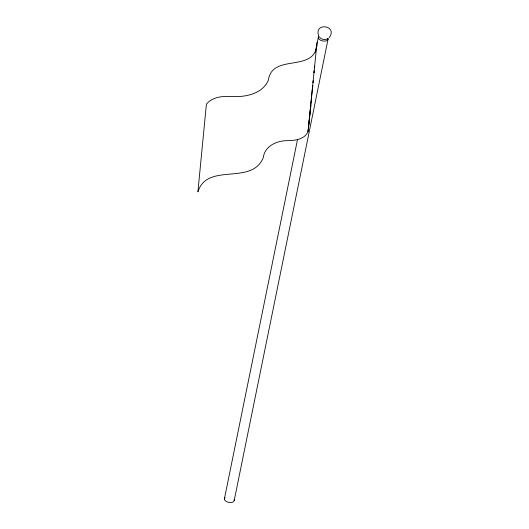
<?xml version="1.0" encoding="UTF-8"?>
<svg xmlns="http://www.w3.org/2000/svg" width="529" height="529" viewBox="0 0 529 529"><rect width="100%" height="100%" fill="white"/><g stroke="black" fill="none" stroke-linecap="round" stroke-linejoin="round"><path stroke-width="0.79" d="M316.957 45.091C314.014 73.022 272.197 53.032 268.355 80.21C262.364 94.208 244.815 97.402 231.193 96.476C222.53 96.06 212.142 96.853 206.389 104.259L197.899 191.868C207.302 161.775 251.566 186.049 263.25 157.715C264.573 146.493 276.052 140.926 286.235 140.681C294.025 140.681 304.539 139.841 308.063 131.542L317.043 42.346M310.94 105.397L308.063 131.542L312.679 85.718M311.257 102.117L311.495 99.664M312.685 87.378L312.844 85.744M313.161 82.464L313.32 80.831M314.114 72.638L314.272 71.005M314.59 67.725L314.748 66.092M313.009 82.445L313.175 80.805M313.995 72.625L314.16 70.985M224.382 498.979L297.51 139.55M315.297 52.12L318.26 37.546M234.208 500.487L328.086 39.06M329.137 37.724C338.448 25.471 313.532 21.663 318.736 36.124M327.881 38.544C325.289 40.396 321.427 39.609 319.47 37.175M234.063 499.76A4.986 2.691 11.5 0 1 228.554 502.325A4.986 2.691 11.5 0 1 225.089 497.716M327.94 38.326A4.986 2.691 11.5 0 1 322.432 40.898A4.986 2.691 11.5 0 1 318.967 36.289"/></g></svg>
